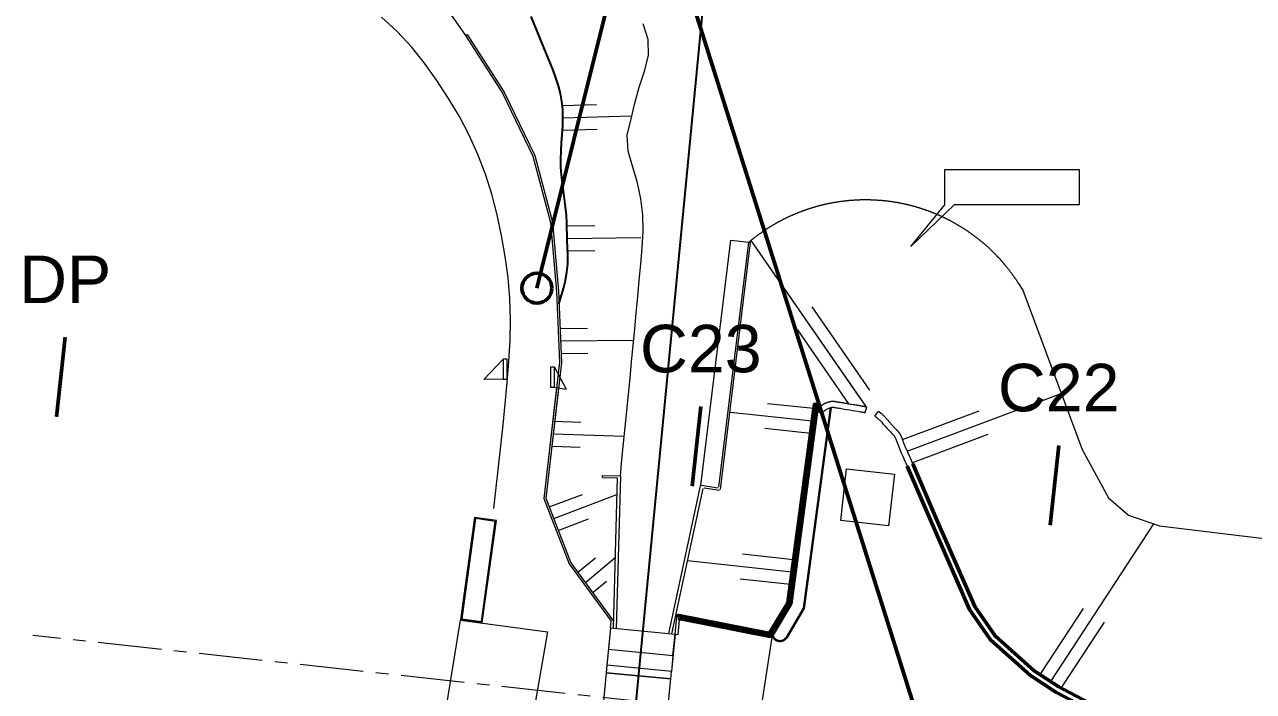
# Model space of a CAD drawing. Header units: millimetres. Extents: x 0 to 1189, y 0 to 841.
# Drawn here: x 406.3 to 467.8, y 617.6 to 651 of the extents above; entities that cross this region are included whole.
import ezdxf
from ezdxf.enums import TextEntityAlignment as Align

# ---------------------------------------------------------------- set-up
doc = ezdxf.new("R2010")
doc.units = ezdxf.units.MM
doc.linetypes.add('CENTER', pattern=[5.08, 3.175, -0.635, 0.635, -0.635])
for name, color, linetype, lineweight in [('CHU', 7, 'CONTINUOUS', 25), ('NEN', 9, 'CONTINUOUS', 13), ('NET_CHINH', 7, 'CONTINUOUS', 50), ('NET_MANH', 8, 'CONTINUOUS', 18), ('NUOC', 5, 'CONTINUOUS', 25), ('SUA_CHUA', 1, 'CONTINUOUS', 50), ('TRUC', 1, 'CENTER', 18)]:
    doc.layers.add(name, color=color, linetype=linetype, lineweight=lineweight)
doc.styles.add('VN', font='arial.ttf')

msp = doc.modelspace()

# ---------------------------------------------------------------- linework, layer by layer
at = {"layer": 'NEN', "color": 8}
for points in [[(413.615, 661.2), (414.62, 660.775), (415.615, 660.34), (416.6, 659.88), (417.455, 659.44), (418.51, 658.845), (419.435, 658.27), (420.335, 657.66), (421.305, 656.95), (422.075, 656.355), (422.915, 655.675), (423.755, 654.985), (424.935, 654.025), (425.45, 653.615), (426.285, 652.915), (426.865, 652.355), (427.725, 651.3), (428.345, 650.405)], [(429.765, 626.745), (429.885, 627.795), (430, 628.84), (430.115, 629.89), (430.225, 630.94), (430.335, 631.99), (430.435, 633.045), (430.52, 634.095), (430.585, 635.15), (430.605, 636.205), (430.57, 637.26), (430.475, 638.31), (430.335, 639.36), (430.15, 640.405), (429.925, 641.445), (429.66, 642.47), (429.345, 643.48), (428.97, 644.465), (428.535, 645.425), (428.04, 646.36), (427.495, 647.265), (426.92, 648.155), (426.305, 649.02), (425.645, 649.84), (424.925, 650.61), (424.15, 651.33)]]:
    msp.add_lwpolyline(points, dxfattribs=at)
at = {"layer": 'NEN'}
for points in [[(428.345, 650.405), (428.43, 650.455)], [(428.345, 650.405), (430.2, 647.53)], [(428.345, 650.405), (430.2, 647.53), (431.715, 644.38), (432.6, 641.055), (432.895, 637.61), (433.045, 634.065), (432.98, 633.48), (432.265, 627.25), (433.53, 623.975), (435.63, 621.12)], [(428.43, 650.455), (430.29, 647.58)], [(428.43, 650.455), (430.29, 647.58), (431.81, 644.415), (432.7, 641.075), (432.995, 637.615), (433.145, 634.06), (433.06, 633.32)], [(430.2, 647.53), (431.715, 644.38)], [(430.29, 647.58), (431.81, 644.415)], [(431.715, 644.38), (432.6, 641.055)], [(431.81, 644.415), (432.7, 641.075)], [(452.33, 641.94), (452.33, 643.7), (459.045, 643.7), (459.045, 641.94), (452.795, 641.94), (450.63, 639.85), (452.33, 641.94)], [(432.6, 641.055), (432.895, 637.61)], [(432.7, 641.075), (432.995, 637.615)], [(440.13, 627.905), (441.625, 640.18)], [(441.025, 627.815), (442.52, 640.07)], [(441.625, 640.18), (442.52, 640.07)], [(442.52, 640.07), (442.615, 640.055)], [(441.115, 627.7), (442.615, 640.055)], [(432.895, 637.61), (433.045, 634.065)], [(432.995, 637.615), (433.145, 634.06)], [(430.24, 634.215), (429.27, 633.205)], [(430.24, 634.215), (430.24, 633.215)], [(430.44, 634.215), (430.24, 634.215)], [(430.44, 633.215), (430.44, 634.215)], [(433.045, 634.065), (432.98, 633.48)], [(433.145, 634.06), (433.06, 633.32)], [(433.06, 633.32), (432.365, 627.26), (433.62, 624.025), (435.755, 621.12)], [(432.595, 633.82), (432.595, 632.82)], [(432.795, 633.82), (432.595, 633.82)], [(432.795, 632.82), (432.795, 633.82)], [(432.795, 633.82), (433.38, 632.72)], [(430.24, 633.215), (429.27, 633.2)], [(430.24, 633.215), (430.44, 633.215)], [(432.9, 632.8), (432.265, 627.25)], [(433, 632.785), (432.365, 627.26)], [(432.595, 632.82), (432.795, 632.82)], [(432.795, 632.82), (433.38, 632.72)], [(445.935, 631.67), (445.935, 631.675), (445.94, 631.675), (445.94, 631.68), (445.945, 631.685), (445.95, 631.695), (445.96, 631.705), (445.965, 631.715), (445.975, 631.72), (445.99, 631.74), (446.005, 631.755), (446.02, 631.77), (446.035, 631.79), (446.05, 631.805), (446.07, 631.82), (446.085, 631.84), (446.105, 631.855), (446.12, 631.87), (446.14, 631.885), (446.16, 631.9), (446.175, 631.915), (446.195, 631.925), (446.215, 631.94), (446.235, 631.95), (446.255, 631.965), (446.275, 631.975), (446.295, 631.99), (446.315, 632), (446.335, 632.01), (446.36, 632.02), (446.38, 632.03), (446.405, 632.04), (446.425, 632.05), (446.45, 632.06), (446.47, 632.065), (446.495, 632.075), (446.505, 632.075), (446.52, 632.08), (446.53, 632.085), (446.54, 632.085), (446.55, 632.09), (446.56, 632.09), (446.58, 632.095), (446.6, 632.1), (446.61, 632.105), (446.62, 632.105), (446.63, 632.105), (446.63, 632.11), (446.635, 632.11), (446.635, 632.11), (446.64, 632.11), (446.645, 632.11), (446.65, 632.11), (446.655, 632.115), (446.66, 632.115), (446.67, 632.115), (446.675, 632.115), (446.68, 632.115), (446.69, 632.115), (446.7, 632.12), (446.705, 632.12), (446.715, 632.12), (446.725, 632.12), (446.735, 632.12), (446.745, 632.12), (446.755, 632.12), (446.765, 632.115), (446.77, 632.115), (446.78, 632.115), (446.785, 632.115), (446.795, 632.115), (446.8, 632.11), (446.805, 632.11), (446.81, 632.11), (446.815, 632.11), (446.82, 632.11), (446.825, 632.105), (446.825, 632.105), (446.83, 632.105), (446.83, 632.105), (446.835, 632.105), (446.835, 632.105), (446.84, 632.105), (446.845, 632.1), (446.85, 632.1), (446.865, 632.1), (446.875, 632.095), (446.89, 632.09), (446.905, 632.09), (446.915, 632.09), (446.93, 632.085), (446.945, 632.085), (446.965, 632.08), (446.98, 632.08), (446.995, 632.075), (447.01, 632.075), (447.03, 632.07), (447.045, 632.07), (447.065, 632.065), (447.1, 632.06), (447.135, 632.055), (447.17, 632.05), (447.205, 632.045), (447.24, 632.04), (447.275, 632.035), (447.31, 632.025), (447.345, 632.02), (447.415, 632.01), (447.45, 632.005), (447.48, 631.995), (447.515, 631.99), (447.55, 631.985), (447.615, 631.975), (447.68, 631.965), (447.745, 631.955), (447.775, 631.95), (447.81, 631.945), (447.875, 631.935), (447.91, 631.93), (447.94, 631.925), (447.96, 631.925), (447.97, 631.92), (447.97, 631.92), (447.975, 631.92), (447.98, 631.92), (447.98, 631.92), (447.985, 631.92), (447.985, 631.92), (447.985, 631.92), (447.99, 631.92), (447.99, 631.915), (447.995, 631.915), (447.995, 631.915), (447.995, 631.915), (447.995, 631.915), (448, 631.915), (448, 631.915), (448, 631.915), (448, 631.915), (448.005, 631.915), (448.005, 631.915), (448.005, 631.915), (448.005, 631.915), (448.005, 631.915), (448.01, 631.915), (448.01, 631.915), (448.01, 631.915), (448.01, 631.915), (448.015, 631.915), (448.015, 631.915), (448.015, 631.915), (448.015, 631.915), (448.015, 631.915), (448.02, 631.915), (448.02, 631.915), (448.02, 631.91), (448.02, 631.91), (448.025, 631.91), (448.025, 631.91), (448.025, 631.91), (448.025, 631.91), (448.025, 631.91), (448.03, 631.91), (448.03, 631.91), (448.03, 631.91), (448.03, 631.91), (448.035, 631.91), (448.035, 631.91), (448.035, 631.91), (448.035, 631.91), (448.035, 631.91), (448.04, 631.91), (448.04, 631.91), (448.04, 631.91), (448.04, 631.91), (448.045, 631.91), (448.045, 631.91), (448.045, 631.91), (448.045, 631.91), (448.05, 631.91), (448.05, 631.905), (448.05, 631.905), (448.05, 631.905), (448.05, 631.905), (448.055, 631.905), (448.055, 631.905), (448.055, 631.905), (448.055, 631.905), (448.06, 631.905), (448.06, 631.905), (448.06, 631.905), (448.06, 631.905), (448.065, 631.905), (448.065, 631.905), (448.065, 631.905), (448.065, 631.905), (448.07, 631.905), (448.07, 631.905), (448.07, 631.905), (448.07, 631.905), (448.075, 631.905), (448.075, 631.905), (448.075, 631.905), (448.075, 631.905), (448.075, 631.9), (448.08, 631.9), (448.08, 631.9), (448.08, 631.9), (448.08, 631.9), (448.08, 631.9), (448.085, 631.9), (448.085, 631.9), (448.085, 631.9), (448.085, 631.9), (448.085, 631.9), (448.085, 631.9), (448.085, 631.9), (448.085, 631.9), (448.09, 631.9), (448.09, 631.9), (448.09, 631.9), (448.09, 631.9), (448.09, 631.9), (448.09, 631.9), (448.09, 631.9), (448.09, 631.9), (448.095, 631.9), (448.095, 631.9), (448.095, 631.9), (448.095, 631.9), (448.095, 631.9), (448.095, 631.9), (448.095, 631.9), (448.1, 631.9), (448.1, 631.9), (448.1, 631.9), (448.1, 631.9), (448.1, 631.9), (448.1, 631.9), (448.1, 631.9), (448.1, 631.9), (448.105, 631.9), (448.105, 631.9), (448.105, 631.9), (448.105, 631.895), (448.105, 631.895), (448.105, 631.895), (448.105, 631.895), (448.105, 631.895), (448.11, 631.895), (448.11, 631.895), (448.11, 631.895), (448.11, 631.895), (448.11, 631.895), (448.11, 631.895), (448.11, 631.895), (448.115, 631.895), (448.115, 631.895), (448.115, 631.895), (448.115, 631.895), (448.115, 631.895), (448.115, 631.895), (448.115, 631.895), (448.115, 631.895), (448.12, 631.895), (448.12, 631.895), (448.12, 631.895), (448.12, 631.895), (448.12, 631.895), (448.12, 631.895), (448.12, 631.895), (448.125, 631.895), (448.125, 631.895), (448.125, 631.895), (448.125, 631.895), (448.125, 631.895), (448.125, 631.895), (448.125, 631.895), (448.13, 631.895), (448.13, 631.895), (448.13, 631.895), (448.13, 631.895), (448.13, 631.895), (448.13, 631.895), (448.13, 631.89), (448.13, 631.89), (448.135, 631.89), (448.135, 631.89), (448.135, 631.89), (448.135, 631.89), (448.135, 631.89), (448.135, 631.89), (448.135, 631.89), (448.14, 631.89), (448.14, 631.89), (448.14, 631.89), (448.14, 631.89), (448.14, 631.89), (448.14, 631.89), (448.14, 631.89), (448.145, 631.89), (448.145, 631.89), (448.145, 631.89), (448.145, 631.89), (448.145, 631.89), (448.145, 631.89), (448.145, 631.89), (448.15, 631.89), (448.15, 631.89), (448.15, 631.89), (448.15, 631.89), (448.15, 631.89), (448.15, 631.89), (448.15, 631.89), (448.155, 631.89), (448.155, 631.89), (448.155, 631.89), (448.155, 631.89), (448.155, 631.89), (448.155, 631.89), (448.16, 631.89), (448.16, 631.885), (448.16, 631.885), (448.16, 631.885), (448.16, 631.885), (448.16, 631.885), (448.16, 631.885), (448.165, 631.885), (448.165, 631.885), (448.165, 631.885), (448.165, 631.885), (448.165, 631.885), (448.165, 631.885), (448.165, 631.885), (448.17, 631.885), (448.17, 631.885), (448.17, 631.885), (448.17, 631.885), (448.17, 631.885), (448.17, 631.885), (448.175, 631.885), (448.175, 631.885), (448.175, 631.885), (448.175, 631.885), (448.175, 631.885), (448.175, 631.885), (448.175, 631.885), (448.18, 631.885), (448.18, 631.885), (448.18, 631.885), (448.18, 631.885), (448.18, 631.885), (448.18, 631.885), (448.185, 631.885), (448.185, 631.885), (448.185, 631.88), (448.185, 631.88), (448.185, 631.88), (448.185, 631.88), (448.185, 631.88), (448.19, 631.88), (448.19, 631.88), (448.19, 631.88), (448.19, 631.88), (448.19, 631.88), (448.19, 631.88), (448.195, 631.88), (448.195, 631.88), (448.195, 631.88), (448.195, 631.88), (448.195, 631.88), (448.195, 631.88), (448.2, 631.88), (448.2, 631.88), (448.2, 631.88), (448.2, 631.88), (448.2, 631.88), (448.2, 631.88), (448.205, 631.88), (448.205, 631.88), (448.205, 631.88), (448.205, 631.88), (448.205, 631.88), (448.205, 631.88), (448.21, 631.88), (448.21, 631.88), (448.21, 631.88), (448.21, 631.875), (448.21, 631.875), (448.21, 631.875), (448.215, 631.875), (448.215, 631.875), (448.215, 631.875), (448.215, 631.875), (448.215, 631.875), (448.215, 631.875), (448.22, 631.875), (448.22, 631.875), (448.22, 631.875), (448.22, 631.875), (448.22, 631.875), (448.22, 631.875), (448.225, 631.875), (448.225, 631.875), (448.225, 631.875), (448.225, 631.875), (448.225, 631.875), (448.225, 631.875), (448.23, 631.875), (448.23, 631.875), (448.23, 631.875), (448.23, 631.875), (448.23, 631.875), (448.23, 631.875), (448.235, 631.875), (448.235, 631.875), (448.235, 631.87), (448.235, 631.87), (448.235, 631.87), (448.235, 631.87), (448.24, 631.87), (448.24, 631.87), (448.24, 631.87), (448.24, 631.87), (448.24, 631.87), (448.245, 631.87), (448.245, 631.87), (448.245, 631.87), (448.245, 631.87), (448.245, 631.87), (448.245, 631.87), (448.25, 631.87), (448.25, 631.87), (448.25, 631.87), (448.25, 631.87), (448.25, 631.87), (448.255, 631.87), (448.255, 631.87), (448.255, 631.87), (448.255, 631.87), (448.255, 631.87), (448.255, 631.87), (448.26, 631.87), (448.26, 631.87), (448.26, 631.865), (448.26, 631.865), (448.26, 631.865), (448.265, 631.865), (448.265, 631.865), (448.265, 631.865), (448.265, 631.865), (448.265, 631.865), (448.265, 631.865), (448.27, 631.865), (448.27, 631.865), (448.27, 631.865), (448.27, 631.865), (448.27, 631.865), (448.275, 631.865), (448.275, 631.865), (448.275, 631.865), (448.275, 631.865), (448.275, 631.865), (448.28, 631.865), (448.28, 631.865), (448.28, 631.865), (448.28, 631.865), (448.28, 631.865), (448.285, 631.865), (448.285, 631.86), (448.285, 631.86), (448.285, 631.86), (448.285, 631.86), (448.285, 631.86), (448.29, 631.86), (448.29, 631.86), (448.29, 631.86), (448.29, 631.86), (448.29, 631.86), (448.295, 631.86), (448.295, 631.86), (448.295, 631.86), (448.295, 631.86), (448.295, 631.86), (448.3, 631.86), (448.3, 631.86), (448.3, 631.86), (448.3, 631.86), (448.3, 631.86), (448.305, 631.86), (448.305, 631.86), (448.305, 631.86), (448.305, 631.86), (448.305, 631.86), (448.31, 631.855), (448.31, 631.855), (448.31, 631.855), (448.31, 631.855), (448.31, 631.855), (448.315, 631.855), (448.315, 631.855), (448.315, 631.855), (448.315, 631.855), (448.315, 631.855), (448.32, 631.855), (448.32, 631.855), (448.32, 631.855), (448.32, 631.855), (448.325, 631.855), (448.325, 631.855), (448.325, 631.855), (448.325, 631.855), (448.325, 631.855), (448.33, 631.855), (448.33, 631.855), (448.33, 631.855), (448.33, 631.855), (448.33, 631.85), (448.335, 631.85), (448.335, 631.85), (448.335, 631.85), (448.335, 631.85), (448.335, 631.85), (448.34, 631.85), (448.34, 631.85), (448.34, 631.85), (448.34, 631.85), (448.345, 631.85), (448.345, 631.85), (448.345, 631.85), (448.345, 631.85), (448.345, 631.85), (448.35, 631.85), (448.35, 631.85), (448.35, 631.85), (448.35, 631.85), (448.35, 631.85), (448.355, 631.85), (448.355, 631.85), (448.355, 631.845), (448.355, 631.845), (448.36, 631.845), (448.36, 631.845), (448.36, 631.845), (448.36, 631.845), (448.36, 631.845), (448.365, 631.845), (448.365, 631.845), (448.365, 631.845), (448.365, 631.845), (448.37, 631.845), (448.37, 631.845), (448.37, 631.845), (448.37, 631.845), (448.37, 631.845), (448.375, 631.845), (448.375, 631.845), (448.375, 631.845), (448.375, 631.845), (448.38, 631.84), (448.38, 631.84), (448.38, 631.84), (448.38, 631.84), (448.385, 631.84), (448.385, 631.84), (448.385, 631.84), (448.385, 631.84), (448.385, 631.84), (448.39, 631.84), (448.39, 631.84), (448.39, 631.84), (448.39, 631.84), (448.395, 631.84), (448.395, 631.84), (448.395, 631.84), (448.395, 631.84), (448.4, 631.84), (448.4, 631.84), (448.4, 631.84), (448.4, 631.835), (448.4, 631.835), (448.405, 631.835), (448.405, 631.835), (448.405, 631.835), (448.405, 631.835), (448.41, 631.835), (448.41, 631.835), (448.41, 631.835), (448.41, 631.835), (448.415, 631.835), (448.415, 631.835), (448.415, 631.835), (448.415, 631.835), (448.42, 631.835), (448.42, 631.835), (448.42, 631.835), (448.42, 631.835), (448.425, 631.835)], [(446.59, 631.79), (445.245, 621.765)], [(446.645, 631.805), (445.295, 621.75)], [(445.93, 631.665), (446.17, 631.49)], [(446.17, 631.49), (446.195, 631.515), (446.215, 631.545), (446.24, 631.57), (446.26, 631.595), (446.285, 631.615), (446.315, 631.64), (446.34, 631.66), (446.37, 631.68), (446.395, 631.7), (446.425, 631.72), (446.455, 631.735), (446.49, 631.75), (446.52, 631.765), (446.55, 631.775), (446.585, 631.785), (446.615, 631.795), (446.65, 631.805), (446.685, 631.81), (446.7, 631.815), (446.71, 631.815), (446.72, 631.82), (446.725, 631.82), (446.735, 631.82), (446.755, 631.815), (446.785, 631.805), (446.82, 631.8), (446.855, 631.795), (446.89, 631.79), (446.955, 631.78), (447.025, 631.77), (447.095, 631.76), (447.16, 631.75), (447.295, 631.725), (447.435, 631.7), (447.57, 631.68), (447.705, 631.655), (447.975, 631.615), (448.115, 631.59), (448.18, 631.58), (448.19, 631.58), (448.195, 631.575), (448.2, 631.575), (448.205, 631.575), (448.215, 631.575), (448.22, 631.57), (448.23, 631.57), (448.24, 631.57), (448.25, 631.565), (448.26, 631.565), (448.275, 631.56), (448.29, 631.56), (448.3, 631.56), (448.31, 631.555), (448.32, 631.555), (448.325, 631.55), (448.34, 631.55), (448.35, 631.55)], [(448.35, 631.55), (448.425, 631.835)], [(448.825, 631.37), (449.005, 631.61)], [(449.005, 631.61), (449.015, 631.605), (449.02, 631.6), (449.03, 631.595), (449.04, 631.585), (449.045, 631.58), (449.05, 631.575), (449.06, 631.57), (449.065, 631.57), (449.07, 631.565), (449.075, 631.56), (449.08, 631.555), (449.085, 631.555), (449.09, 631.55), (449.09, 631.545), (449.095, 631.545), (449.1, 631.54), (449.1, 631.54), (449.105, 631.535), (449.11, 631.535), (449.11, 631.535), (449.115, 631.53), (449.12, 631.525), (449.12, 631.525), (449.125, 631.525), (449.13, 631.52), (449.15, 631.5), (449.175, 631.48), (449.195, 631.465), (449.215, 631.445), (449.235, 631.425), (449.255, 631.41), (449.275, 631.39), (449.295, 631.37), (449.31, 631.35), (449.33, 631.33), (449.345, 631.315), (449.365, 631.295), (449.38, 631.275), (449.4, 631.255), (449.415, 631.24), (449.43, 631.22), (449.445, 631.2), (449.46, 631.185), (449.475, 631.165), (449.49, 631.15), (449.505, 631.13), (449.52, 631.115), (449.535, 631.095), (449.55, 631.08), (449.58, 631.05), (449.605, 631.015), (449.635, 630.985), (449.665, 630.95), (449.695, 630.92), (449.725, 630.885), (449.755, 630.855), (449.785, 630.825), (449.815, 630.79), (449.85, 630.76), (449.865, 630.745), (449.88, 630.725), (449.9, 630.71), (449.915, 630.69), (449.925, 630.68), (449.935, 630.67), (449.945, 630.66), (449.955, 630.65), (449.965, 630.64), (449.975, 630.63), (449.98, 630.615), (449.99, 630.605), (450, 630.595), (450.01, 630.58), (450.02, 630.57), (450.03, 630.555), (450.04, 630.545), (450.05, 630.53), (450.06, 630.515), (450.07, 630.505), (450.075, 630.49), (450.085, 630.475), (450.095, 630.46), (450.1, 630.445), (450.11, 630.43), (450.115, 630.415), (450.125, 630.405), (450.13, 630.39), (450.135, 630.375), (450.145, 630.36), (450.15, 630.35), (450.155, 630.335), (450.16, 630.32), (450.165, 630.31), (450.17, 630.295), (450.175, 630.285), (450.185, 630.26), (450.195, 630.235), (450.2, 630.21), (450.21, 630.19), (450.215, 630.165), (450.225, 630.145), (450.23, 630.125), (450.24, 630.105), (450.255, 630.065), (450.27, 630.025), (450.285, 629.99), (450.3, 629.95), (450.32, 629.91), (450.335, 629.87), (450.355, 629.825), (450.37, 629.785), (450.39, 629.745), (450.41, 629.705), (450.43, 629.66), (450.465, 629.575), (450.505, 629.49), (450.54, 629.405), (450.575, 629.32), (450.585, 629.3), (450.59, 629.29), (450.595, 629.285), (450.595, 629.28), (450.595, 629.28), (450.595, 629.275), (450.6, 629.275), (450.6, 629.27), (450.6, 629.27), (450.6, 629.27), (450.6, 629.265), (450.6, 629.265), (450.6, 629.265), (450.6, 629.265), (450.605, 629.26), (450.605, 629.26), (450.605, 629.26), (450.605, 629.26), (450.605, 629.255), (450.605, 629.255), (450.605, 629.255), (450.605, 629.255), (450.605, 629.25), (450.61, 629.25), (450.61, 629.25), (450.61, 629.25), (450.61, 629.245), (450.61, 629.245), (450.61, 629.245), (450.61, 629.24), (450.61, 629.24), (450.61, 629.24), (450.615, 629.24), (450.615, 629.235), (450.615, 629.235), (450.615, 629.235), (450.615, 629.235), (450.615, 629.23), (450.615, 629.23), (450.615, 629.23), (450.62, 629.23), (450.62, 629.225), (450.62, 629.225), (450.62, 629.225), (450.62, 629.225), (450.62, 629.22), (450.62, 629.22), (450.62, 629.22), (450.62, 629.22), (450.62, 629.22), (450.62, 629.22), (450.62, 629.22), (450.62, 629.22), (450.62, 629.215), (450.62, 629.215), (450.625, 629.215), (450.625, 629.215), (450.625, 629.215), (450.625, 629.215), (450.625, 629.215), (450.625, 629.21), (450.625, 629.21), (450.625, 629.21), (450.625, 629.21), (450.625, 629.21), (450.625, 629.21), (450.625, 629.21), (450.625, 629.21), (450.625, 629.205), (450.625, 629.205), (450.625, 629.205), (450.625, 629.205), (450.63, 629.205), (450.63, 629.205), (450.63, 629.205), (450.63, 629.2), (450.63, 629.2), (450.63, 629.2), (450.63, 629.2), (450.63, 629.2), (450.63, 629.2), (450.63, 629.2), (450.63, 629.2), (450.63, 629.195), (450.63, 629.195), (450.63, 629.195), (450.63, 629.195), (450.63, 629.195), (450.63, 629.195), (450.63, 629.195), (450.635, 629.195), (450.635, 629.19), (450.635, 629.19), (450.635, 629.19), (450.635, 629.19), (450.635, 629.19), (450.635, 629.19), (450.635, 629.19), (450.635, 629.185), (450.635, 629.185), (450.635, 629.185), (450.635, 629.185), (450.635, 629.185), (450.635, 629.185), (450.635, 629.185), (450.635, 629.185), (450.635, 629.18), (450.635, 629.18), (450.64, 629.18), (450.64, 629.18), (450.64, 629.18), (450.64, 629.18), (450.64, 629.18), (450.64, 629.175), (450.64, 629.175), (450.64, 629.175), (450.64, 629.175), (450.64, 629.175), (450.64, 629.175), (450.64, 629.175), (450.64, 629.175), (450.64, 629.17), (450.64, 629.17), (450.64, 629.17), (450.64, 629.17), (450.645, 629.17), (450.645, 629.17), (450.645, 629.17), (450.645, 629.165), (450.645, 629.165), (450.645, 629.165), (450.645, 629.165), (450.645, 629.165), (450.645, 629.165), (450.645, 629.165), (450.645, 629.165), (450.645, 629.16), (450.645, 629.16), (450.645, 629.16), (450.645, 629.16), (450.645, 629.16), (450.645, 629.16), (450.645, 629.16), (450.65, 629.16), (450.65, 629.155), (450.65, 629.155), (450.65, 629.155), (450.65, 629.155), (450.65, 629.155), (450.65, 629.155), (450.65, 629.155), (450.65, 629.15), (450.65, 629.15), (450.65, 629.15), (450.65, 629.15), (450.65, 629.15), (450.65, 629.15), (450.65, 629.15), (450.65, 629.15), (450.65, 629.145), (450.655, 629.145), (450.655, 629.145), (450.655, 629.145), (450.655, 629.145), (450.655, 629.145), (450.655, 629.145), (450.655, 629.14), (450.655, 629.14), (450.655, 629.14), (450.655, 629.14), (450.655, 629.14), (450.655, 629.14), (450.655, 629.14), (450.655, 629.14), (450.655, 629.135), (450.655, 629.135), (450.655, 629.135), (450.655, 629.135), (450.66, 629.135), (450.66, 629.135), (450.66, 629.135), (450.66, 629.13), (450.66, 629.13), (450.66, 629.13), (450.66, 629.13), (450.66, 629.13), (450.66, 629.13), (450.66, 629.13), (450.66, 629.13), (450.66, 629.125), (450.66, 629.125), (450.66, 629.125), (450.66, 629.125), (450.66, 629.125), (450.66, 629.125), (450.66, 629.125), (450.665, 629.12), (450.665, 629.12), (450.665, 629.12), (450.665, 629.12), (450.665, 629.12), (450.665, 629.12), (450.665, 629.12), (450.665, 629.12), (450.665, 629.115), (450.665, 629.115), (450.665, 629.115), (450.665, 629.115), (450.665, 629.115), (450.665, 629.115), (450.665, 629.115), (450.665, 629.115), (450.665, 629.11), (450.67, 629.11), (450.67, 629.11), (450.67, 629.11), (450.67, 629.11), (450.67, 629.11), (450.67, 629.11), (450.67, 629.105), (450.67, 629.105), (450.67, 629.105), (450.67, 629.105), (450.67, 629.105), (450.67, 629.105), (450.67, 629.105), (450.67, 629.105), (450.67, 629.1), (450.67, 629.1), (450.67, 629.1), (450.67, 629.1), (450.675, 629.1), (450.675, 629.1), (450.675, 629.1), (450.675, 629.095), (450.675, 629.095), (450.675, 629.095), (450.675, 629.095), (450.675, 629.095), (450.675, 629.095), (450.675, 629.095), (450.675, 629.095), (450.675, 629.09), (450.675, 629.09), (450.675, 629.09), (450.675, 629.09), (450.675, 629.09), (450.675, 629.09), (450.68, 629.09), (450.68, 629.085), (450.68, 629.085), (450.68, 629.085), (450.68, 629.085), (450.68, 629.085), (450.68, 629.085), (450.68, 629.085), (450.68, 629.085), (450.68, 629.08), (450.68, 629.08), (450.68, 629.08), (450.68, 629.08), (450.68, 629.08), (450.68, 629.08), (450.68, 629.08), (450.68, 629.08), (450.68, 629.075), (450.685, 629.075), (450.685, 629.075), (450.685, 629.075), (450.685, 629.075), (450.685, 629.075), (450.685, 629.075), (450.685, 629.07), (450.685, 629.07), (450.685, 629.07), (450.685, 629.07), (450.685, 629.07), (450.685, 629.07), (450.685, 629.07), (450.685, 629.07), (450.685, 629.065), (450.685, 629.065), (450.685, 629.065), (450.69, 629.065), (450.69, 629.065), (450.69, 629.065), (450.69, 629.065), (450.69, 629.06), (450.69, 629.06), (450.69, 629.06), (450.69, 629.06), (450.69, 629.06), (450.69, 629.06), (450.69, 629.06), (450.69, 629.06), (450.69, 629.055), (450.69, 629.055), (450.69, 629.055), (450.69, 629.055), (450.69, 629.055), (450.69, 629.055), (450.695, 629.055), (450.695, 629.055), (450.695, 629.05), (450.695, 629.05), (450.695, 629.05), (450.695, 629.05), (450.695, 629.05), (450.695, 629.05), (450.695, 629.05), (450.695, 629.045), (450.695, 629.045), (450.695, 629.045), (450.695, 629.045), (450.695, 629.045), (450.695, 629.045), (450.695, 629.045), (450.695, 629.045), (450.7, 629.04), (450.7, 629.04), (450.7, 629.04), (450.7, 629.04), (450.7, 629.04), (450.7, 629.04), (450.7, 629.04), (450.7, 629.035), (450.7, 629.035), (450.7, 629.035), (450.7, 629.035), (450.7, 629.035), (450.7, 629.035), (450.7, 629.035), (450.7, 629.035), (450.7, 629.03), (450.7, 629.03), (450.7, 629.03), (450.705, 629.03), (450.705, 629.03), (450.705, 629.03), (450.705, 629.03), (450.705, 629.03), (450.705, 629.03), (450.705, 629.025), (450.705, 629.025), (450.705, 629.025), (450.705, 629.025), (450.705, 629.025), (450.705, 629.025), (450.705, 629.025), (450.705, 629.025), (450.705, 629.025), (450.705, 629.025), (450.705, 629.025), (450.705, 629.025), (450.705, 629.025), (450.705, 629.025), (450.705, 629.025), (450.705, 629.025), (450.705, 629.02), (450.705, 629.02), (450.705, 629.02), (450.705, 629.02), (450.705, 629.02), (450.705, 629.02), (450.705, 629.02), (450.705, 629.02), (450.705, 629.02), (450.705, 629.02), (450.71, 629.02), (450.71, 629.02), (450.71, 629.02), (450.71, 629.02), (450.71, 629.02), (450.71, 629.015), (450.71, 629.015), (450.71, 629.015), (450.71, 629.015), (450.71, 629.015), (450.71, 629.015), (450.71, 629.015), (450.71, 629.015), (450.71, 629.015), (450.71, 629.015), (450.71, 629.015), (450.71, 629.015), (450.71, 629.015), (450.71, 629.015), (450.71, 629.015), (450.71, 629.01), (450.71, 629.01), (450.71, 629.01), (450.71, 629.01), (450.71, 629.01), (450.71, 629.01), (450.71, 629.01), (450.71, 629.01), (450.71, 629.01), (450.71, 629.01), (450.71, 629.01), (450.71, 629.01), (450.71, 629.01), (450.71, 629.01), (450.71, 629.01), (450.715, 629.005), (450.715, 629.005), (450.715, 629.005), (450.715, 629.005), (450.715, 629.005), (450.715, 629.005), (450.715, 629.005), (450.715, 629.005), (450.715, 629.005), (450.715, 629.005), (450.715, 629.005), (450.715, 629.005), (450.715, 629.005), (450.715, 629.005), (450.715, 629.005), (450.715, 629), (450.715, 629), (450.715, 629), (450.715, 629), (450.715, 629), (450.715, 629), (450.715, 629), (450.715, 629), (450.715, 629), (450.715, 629), (450.715, 629), (450.715, 629), (450.715, 629), (450.715, 629), (450.715, 629), (450.715, 629), (450.715, 628.995), (450.715, 628.995), (450.715, 628.995), (450.715, 628.995), (450.72, 628.995), (450.72, 628.995), (450.72, 628.995), (450.72, 628.995), (450.72, 628.995), (450.72, 628.995), (450.72, 628.995), (450.72, 628.995), (450.72, 628.995), (450.72, 628.995), (450.72, 628.995), (450.72, 628.99), (450.72, 628.99), (450.72, 628.99), (450.72, 628.99), (450.72, 628.99), (450.72, 628.99), (450.72, 628.99), (450.72, 628.99), (450.72, 628.99), (450.72, 628.99), (450.72, 628.99), (450.72, 628.99), (450.72, 628.99), (450.72, 628.99), (450.72, 628.99), (450.72, 628.985), (450.72, 628.985), (450.72, 628.985), (450.72, 628.985), (450.72, 628.985), (450.72, 628.985), (450.72, 628.985), (450.72, 628.985), (450.72, 628.985), (450.725, 628.985), (450.725, 628.985), (450.725, 628.985), (450.725, 628.985)], [(448.825, 631.37), (448.845, 631.355), (448.865, 631.345), (448.88, 631.33), (448.895, 631.32), (448.905, 631.31), (448.915, 631.305), (448.925, 631.295), (448.935, 631.29), (448.945, 631.285), (448.95, 631.28), (448.955, 631.275), (448.96, 631.27), (448.97, 631.26), (448.98, 631.255), (449.015, 631.225), (449.045, 631.19), (449.08, 631.16), (449.11, 631.13), (449.145, 631.095), (449.175, 631.06), (449.235, 630.99), (449.295, 630.92), (449.355, 630.855), (449.415, 630.785), (449.48, 630.715), (449.54, 630.65), (449.605, 630.58), (449.67, 630.515), (449.7, 630.485), (449.73, 630.45), (449.76, 630.415), (449.79, 630.38), (449.805, 630.36), (449.815, 630.34), (449.825, 630.32), (449.84, 630.3), (449.86, 630.26), (449.875, 630.22), (449.895, 630.175), (449.91, 630.135), (449.94, 630.045), (449.975, 629.96), (450.005, 629.875), (450.045, 629.79), (450.08, 629.705), (450.155, 629.54), (450.23, 629.37), (450.3, 629.205), (450.445, 628.865)], [(435.195, 628.3), (435.2, 628.4)], [(435.2, 628.4), (436.1, 628.38)], [(436.1, 628.38), (435.895, 620.745)], [(435.195, 628.3), (435.945, 628.28)], [(435.945, 628.28), (435.745, 620.76)], [(438.52, 620.49), (440.11, 627.88)], [(440.16, 627.915), (440.98, 627.78)], [(440.29, 627.79), (441.065, 627.665)], [(432.265, 627.25), (433.53, 623.975)], [(432.365, 627.26), (433.62, 624.025)], [(438.67, 620.485), (440.235, 627.755)], [(428.805, 626.295), (428.1, 621.19)], [(428.1, 621.19), (429.19, 621.04), (429.895, 626.145), (428.805, 626.295), (428.1, 621.19)], [(428.845, 626.24), (428.16, 621.235)], [(428.16, 621.235), (429.15, 621.1), (429.835, 626.1), (428.845, 626.24), (428.16, 621.235)], [(429.895, 626.145), (428.805, 626.295)], [(429.835, 626.1), (428.845, 626.24)], [(429.15, 621.1), (429.835, 626.1)], [(429.19, 621.04), (429.895, 626.145)], [(433.53, 623.975), (435.63, 621.12)], [(433.62, 624.025), (435.755, 621.12)], [(445.245, 621.765), (444.39, 620.315)], [(445.295, 621.75), (444.435, 620.29)], [(429.375, 613.2), (428.65, 609.265), (426.385, 609.68), (427.115, 613.615), (426.885, 613.655), (428.1, 621.16), (432.445, 620.58), (431.775, 616.635), (430.055, 616.885), (429.375, 613.2)], [(426.885, 613.655), (428.1, 621.16)], [(428.1, 621.19), (429.19, 621.04)], [(428.1, 621.16), (432.445, 620.58)], [(428.16, 621.235), (429.15, 621.1)], [(435.6, 620.775), (435.63, 621.12)], [(438.835, 620.46), (438.915, 621.33)], [(438.985, 620.445), (439.05, 621.165)], [(432.445, 620.58), (431.775, 616.635)], [(435.6, 620.775), (435.42, 618.905)], [(435.6, 620.775), (435.495, 619.705)], [(435.6, 620.775), (438.835, 620.46)], [(438.835, 620.46), (438.655, 618.595)], [(438.73, 619.39), (438.835, 620.46)], [(438.835, 620.46), (438.985, 620.445)], [(444.435, 620.29), (444.43, 620.28), (444.42, 620.26), (444.405, 620.24), (444.385, 620.22), (444.37, 620.205), (444.35, 620.185), (444.335, 620.17), (444.315, 620.155), (444.29, 620.14), (444.27, 620.13), (444.25, 620.12), (444.225, 620.11), (444.2, 620.1), (444.175, 620.095), (444.15, 620.09), (444.125, 620.085), (444.1, 620.085), (444.075, 620.085), (444.05, 620.085), (444.03, 620.09), (444.005, 620.095), (443.98, 620.1), (443.955, 620.105), (443.93, 620.115), (443.91, 620.125), (443.885, 620.14), (443.865, 620.15), (443.845, 620.165), (443.825, 620.18), (443.805, 620.2), (443.79, 620.215), (443.775, 620.235), (443.76, 620.255), (443.745, 620.275), (443.735, 620.3), (443.72, 620.32), (443.715, 620.345), (443.705, 620.365), (443.7, 620.39), (443.695, 620.415)], [(444.39, 620.315), (444.38, 620.295), (444.365, 620.275), (444.35, 620.255), (444.335, 620.24), (444.315, 620.22), (444.295, 620.205), (444.275, 620.19), (444.255, 620.18), (444.235, 620.165), (444.21, 620.155), (444.185, 620.15), (444.16, 620.145), (444.135, 620.14), (444.11, 620.135), (444.085, 620.135), (444.06, 620.135), (444.035, 620.14), (444.015, 620.14), (443.99, 620.15), (443.965, 620.155), (443.94, 620.165), (443.92, 620.175), (443.9, 620.19), (443.875, 620.205), (443.86, 620.22), (443.84, 620.235), (443.825, 620.255), (443.805, 620.275), (443.795, 620.295), (443.78, 620.315), (443.77, 620.34), (443.76, 620.36), (443.75, 620.385), (443.745, 620.41), (443.74, 620.435), (443.74, 620.46), (443.735, 620.485)], [(435.495, 619.705), (435.42, 618.905)], [(435.495, 619.705), (438.73, 619.39)], [(438.73, 619.39), (438.655, 618.595)], [(438.62, 618.22), (438.655, 618.595), (435.42, 618.905), (435.385, 618.535), (438.62, 618.22)], [(435.385, 618.535), (435.145, 616.045), (438.38, 615.735), (438.62, 618.22), (435.385, 618.535)]]:
    msp.add_lwpolyline(points, dxfattribs=at)
at = {"layer": 'NET_CHINH'}
for p, q in [((407.886, 631.335), (408.319, 635.312)), ((439.688, 627.872), (440.121, 631.849)), ((457.597, 625.922), (458.03, 629.898))]:
    msp.add_line(p, q, dxfattribs=at)
for points in [[(445.805, 631.965), (444.475, 622.035), (443.565, 620.535)], [(443.565, 620.535), (444.475, 622.035), (445.805, 631.965), (445.955, 631.945), (444.62, 621.98), (443.715, 620.445)], [(445.955, 631.945), (444.62, 621.98), (443.715, 620.445)], [(445.805, 631.965), (445.955, 631.945)], [(541.44, 606.765), (532.1, 607.795), (521.155, 608.995), (511.93, 609.99), (503.035, 610.96), (492.345, 612.12), (482.99, 613.135), (474.85, 614), (466.825, 614.895), (460.845, 616.005), (457.885, 617.56), (456.61, 618.395), (454.62, 620.185), (453.565, 621.695), (451.625, 626.135), (450.445, 628.865)], [(541.47, 607.065), (532.135, 608.095), (521.185, 609.29), (511.965, 610.29), (503.065, 611.26), (492.38, 612.42), (483.02, 613.435), (474.885, 614.3), (466.87, 615.19), (460.945, 616.29), (458.035, 617.82), (456.795, 618.635), (454.845, 620.385), (453.83, 621.845), (451.9, 626.255), (450.725, 628.985)], [(438.915, 621.33), (438.92, 621.34), (438.935, 621.36), (438.95, 621.38), (438.975, 621.39), (438.995, 621.395), (439.02, 621.395)], [(439.02, 621.395), (443.51, 620.51)], [(439.05, 621.165), (439.05, 621.175), (439.06, 621.2), (439.08, 621.215), (439.105, 621.225), (439.13, 621.225)], [(439.13, 621.225), (443.515, 620.355)], [(443.565, 620.535), (443.555, 620.52), (443.535, 620.51), (443.51, 620.51)], [(443.715, 620.445), (443.71, 620.44), (443.695, 620.42), (443.68, 620.4), (443.66, 620.385), (443.64, 620.375), (443.615, 620.365), (443.59, 620.355), (443.565, 620.355), (443.54, 620.355), (443.515, 620.355)]]:
    msp.add_lwpolyline(points, dxfattribs=at)
at = {"layer": 'NET_MANH'}
for points in [[(436.1, 628.38), (436.175, 629.195), (436.255, 630.01), (436.34, 630.825), (436.42, 631.64), (436.5, 632.455), (436.58, 633.27), (436.66, 634.085), (436.74, 634.9), (436.815, 635.715), (436.895, 636.53), (436.97, 637.345), (437.045, 638.16), (437.115, 638.98), (437.185, 639.795), (437.235, 640.615), (437.225, 641.435), (437.125, 642.245), (436.95, 643.045), (436.72, 643.83), (436.48, 644.62), (436.445, 645.425), (436.635, 646.235), (436.825, 647.03), (437.035, 647.825), (437.305, 648.62), (437.505, 649.415), (437.48, 650.21), (437.23, 650.995)], [(434.905, 646.95), (433.2, 646.9)], [(436.675, 646.375), (433.225, 646.275)], [(434.94, 645.7), (433.195, 645.65)], [(442.52, 640.07), (442.525, 640.075), (442.545, 640.09), (442.565, 640.105), (442.58, 640.12), (442.6, 640.14), (442.62, 640.155), (442.64, 640.17), (442.66, 640.185), (442.68, 640.2), (442.7, 640.215), (442.72, 640.23), (442.735, 640.25), (442.755, 640.265), (442.775, 640.28), (442.795, 640.295), (442.815, 640.31), (442.835, 640.325), (442.855, 640.34), (442.875, 640.355), (442.895, 640.37), (442.915, 640.385), (442.935, 640.4), (442.955, 640.415), (442.975, 640.43), (442.995, 640.445), (443.015, 640.46), (443.035, 640.475), (443.055, 640.49), (443.075, 640.505), (443.095, 640.52), (443.12, 640.53), (443.14, 640.545), (443.16, 640.56), (443.18, 640.575), (443.2, 640.59), (443.22, 640.605), (443.24, 640.62), (443.26, 640.63), (443.28, 640.645), (443.305, 640.66), (443.325, 640.675), (443.345, 640.69), (443.365, 640.7), (443.385, 640.715), (443.405, 640.73), (443.43, 640.745), (443.45, 640.755), (443.47, 640.77), (443.49, 640.785), (443.51, 640.795), (443.535, 640.81), (443.555, 640.825), (443.575, 640.835), (443.595, 640.85), (443.62, 640.86), (443.64, 640.875), (443.66, 640.89), (443.685, 640.9), (443.705, 640.915), (443.725, 640.925), (443.745, 640.94), (443.77, 640.955), (443.79, 640.965), (443.81, 640.98), (443.835, 640.99), (443.855, 641.005), (443.875, 641.015), (443.9, 641.025), (443.92, 641.04), (443.94, 641.05), (443.965, 641.065), (443.985, 641.075), (444.01, 641.09), (444.03, 641.1), (444.05, 641.11), (444.075, 641.125), (444.095, 641.135), (444.12, 641.145), (444.14, 641.16), (444.16, 641.17), (444.185, 641.18), (444.205, 641.195), (444.23, 641.205), (444.25, 641.215), (444.275, 641.23), (444.295, 641.24), (444.32, 641.25), (444.34, 641.26), (444.365, 641.27), (444.385, 641.285), (444.41, 641.295), (444.43, 641.305), (444.455, 641.315), (444.475, 641.325), (444.5, 641.335), (444.52, 641.35), (444.545, 641.36), (444.565, 641.37), (444.59, 641.38), (444.61, 641.39), (444.635, 641.4), (444.655, 641.41), (444.68, 641.42), (444.705, 641.43), (444.725, 641.44), (444.75, 641.45), (444.77, 641.46), (444.795, 641.47), (444.82, 641.48), (444.84, 641.49), (444.865, 641.5), (444.885, 641.51), (444.91, 641.52), (444.935, 641.53), (444.955, 641.535), (444.98, 641.545), (445.005, 641.555), (445.025, 641.565), (445.05, 641.575), (445.07, 641.585), (445.095, 641.595), (445.12, 641.6), (445.14, 641.61), (445.165, 641.62), (445.19, 641.63), (445.215, 641.635), (445.235, 641.645), (445.26, 641.655), (445.285, 641.66), (445.305, 641.67), (445.33, 641.68), (445.355, 641.69), (445.375, 641.695), (445.4, 641.705), (445.425, 641.71), (445.45, 641.72), (445.47, 641.73), (445.495, 641.735), (445.52, 641.745), (445.545, 641.75), (445.565, 641.76), (445.59, 641.765), (445.615, 641.775), (445.64, 641.78), (445.66, 641.79), (445.685, 641.795), (445.71, 641.805), (445.735, 641.81), (445.76, 641.82), (445.78, 641.825), (445.805, 641.835), (445.83, 641.84), (445.855, 641.845), (445.88, 641.855), (445.9, 641.86), (445.925, 641.87), (445.95, 641.875), (445.975, 641.88), (446, 641.885), (446.02, 641.895), (446.045, 641.9), (446.07, 641.905), (446.095, 641.915), (446.12, 641.92), (446.145, 641.925), (446.17, 641.93), (446.19, 641.935), (446.215, 641.945), (446.24, 641.95), (446.265, 641.955), (446.29, 641.96), (446.315, 641.965), (446.34, 641.97), (446.36, 641.98), (446.385, 641.985), (446.41, 641.99), (446.435, 641.995), (446.46, 642), (446.485, 642.005), (446.51, 642.01), (446.535, 642.015), (446.56, 642.02), (446.58, 642.025), (446.605, 642.03), (446.63, 642.035), (446.655, 642.04), (446.68, 642.045), (446.705, 642.05), (446.73, 642.055), (446.755, 642.055), (446.78, 642.06), (446.805, 642.065), (446.83, 642.07), (446.855, 642.075), (446.875, 642.08), (446.9, 642.08), (446.925, 642.085), (446.95, 642.09), (446.975, 642.095), (447, 642.1), (447.025, 642.1), (447.05, 642.105), (447.075, 642.11), (447.1, 642.11), (447.125, 642.115), (447.15, 642.12), (447.175, 642.125), (447.2, 642.125), (447.225, 642.13), (447.25, 642.13), (447.275, 642.135), (447.3, 642.14), (447.325, 642.14), (447.35, 642.145), (447.375, 642.145), (447.4, 642.15), (447.42, 642.15), (447.445, 642.155), (447.47, 642.155), (447.495, 642.16), (447.52, 642.16), (447.545, 642.165), (447.57, 642.165), (447.595, 642.17), (447.62, 642.17), (447.645, 642.17), (447.67, 642.175), (447.695, 642.175), (447.72, 642.18), (447.745, 642.18), (447.77, 642.18), (447.795, 642.185), (447.82, 642.185), (447.845, 642.185), (447.87, 642.185), (447.895, 642.19), (447.92, 642.19), (447.945, 642.19), (447.97, 642.19), (447.995, 642.195), (448.02, 642.195), (448.045, 642.195), (448.07, 642.195), (448.095, 642.195), (448.12, 642.2), (448.145, 642.2), (448.17, 642.2), (448.195, 642.2), (448.22, 642.2), (448.245, 642.2), (448.27, 642.2), (448.295, 642.2), (448.32, 642.2), (448.345, 642.2), (448.37, 642.2), (448.395, 642.2), (448.42, 642.2), (448.445, 642.2), (448.47, 642.2), (448.495, 642.2), (448.52, 642.2), (448.545, 642.2), (448.57, 642.2), (448.595, 642.2), (448.62, 642.195), (448.645, 642.195), (448.67, 642.195), (448.695, 642.195), (448.72, 642.195), (448.745, 642.195), (448.77, 642.19), (448.795, 642.19), (448.82, 642.19), (448.845, 642.19), (448.87, 642.185), (448.895, 642.185), (448.92, 642.185), (448.945, 642.18), (448.97, 642.18), (448.995, 642.18), (449.02, 642.175), (449.045, 642.175), (449.07, 642.175), (449.095, 642.17), (449.12, 642.17), (449.145, 642.165), (449.17, 642.165), (449.195, 642.16), (449.22, 642.16), (449.245, 642.16), (449.27, 642.155), (449.295, 642.155), (449.32, 642.15), (449.345, 642.15), (449.37, 642.145), (449.395, 642.14), (449.42, 642.14), (449.445, 642.135), (449.47, 642.135), (449.495, 642.13), (449.52, 642.125), (449.54, 642.125), (449.565, 642.12), (449.59, 642.115), (449.615, 642.115), (449.64, 642.11), (449.665, 642.105), (449.69, 642.105), (449.715, 642.1), (449.74, 642.095), (449.765, 642.09), (449.79, 642.09), (449.815, 642.085), (449.84, 642.08), (449.865, 642.075), (449.89, 642.07), (449.915, 642.065), (449.94, 642.065), (449.96, 642.06), (449.985, 642.055), (450.01, 642.05), (450.035, 642.045), (450.06, 642.04), (450.085, 642.035), (450.11, 642.03), (450.135, 642.025), (450.16, 642.02), (450.185, 642.015), (450.21, 642.01), (450.23, 642.005), (450.255, 642), (450.28, 641.995), (450.305, 641.99), (450.33, 641.985), (450.355, 641.98), (450.38, 641.975), (450.405, 641.97), (450.43, 641.965), (450.45, 641.955), (450.475, 641.95), (450.5, 641.945), (450.525, 641.94), (450.55, 641.935), (450.575, 641.925), (450.6, 641.92), (450.62, 641.915), (450.645, 641.91), (450.67, 641.9), (450.695, 641.895), (450.72, 641.89), (450.745, 641.885), (450.765, 641.875), (450.79, 641.87), (450.815, 641.865), (450.84, 641.855), (450.865, 641.85), (450.885, 641.845), (450.91, 641.835), (450.935, 641.83), (450.96, 641.82), (450.985, 641.815), (451.005, 641.805), (451.03, 641.8), (451.055, 641.79), (451.08, 641.785), (451.1, 641.775), (451.125, 641.77), (451.15, 641.76), (451.175, 641.755), (451.2, 641.745), (451.22, 641.74), (451.245, 641.73), (451.27, 641.725), (451.29, 641.715), (451.315, 641.705), (451.34, 641.7), (451.365, 641.69), (451.385, 641.68), (451.41, 641.675), (451.435, 641.665), (451.455, 641.655), (451.48, 641.65), (451.505, 641.64), (451.53, 641.63), (451.55, 641.62), (451.575, 641.615), (451.6, 641.605), (451.62, 641.595), (451.645, 641.585), (451.67, 641.575), (451.69, 641.57), (451.715, 641.56), (451.74, 641.55), (451.76, 641.54), (451.785, 641.53), (451.805, 641.52), (451.83, 641.51), (451.855, 641.505), (451.875, 641.495), (451.9, 641.485), (451.925, 641.475), (451.945, 641.465), (451.97, 641.455), (451.99, 641.445), (452.015, 641.435), (452.035, 641.425), (452.06, 641.415), (452.085, 641.405), (452.105, 641.395), (452.13, 641.385), (452.15, 641.37), (452.175, 641.36), (452.195, 641.35), (452.22, 641.34), (452.24, 641.33), (452.265, 641.32), (452.285, 641.31), (452.31, 641.3), (452.33, 641.285), (452.355, 641.275), (452.375, 641.265), (452.4, 641.255), (452.42, 641.245), (452.445, 641.23), (452.465, 641.22), (452.49, 641.21), (452.51, 641.195), (452.535, 641.185), (452.555, 641.175), (452.575, 641.165), (452.6, 641.15), (452.62, 641.14), (452.645, 641.13), (452.665, 641.115), (452.69, 641.105), (452.71, 641.09), (452.73, 641.08), (452.755, 641.07), (452.775, 641.055), (452.795, 641.045), (452.82, 641.03), (452.84, 641.02), (452.86, 641.005), (452.885, 640.995), (452.905, 640.98), (452.925, 640.97), (452.95, 640.955), (452.97, 640.945), (452.99, 640.93), (453.015, 640.92), (453.035, 640.905), (453.055, 640.895), (453.08, 640.88), (453.1, 640.865), (453.12, 640.855), (453.14, 640.84), (453.165, 640.825), (453.185, 640.815), (453.205, 640.8), (453.225, 640.79), (453.25, 640.775), (453.27, 640.76), (453.29, 640.745), (453.31, 640.735), (453.33, 640.72), (453.35, 640.705), (453.375, 640.69), (453.395, 640.68), (453.415, 640.665), (453.435, 640.65), (453.455, 640.635), (453.475, 640.625), (453.5, 640.61), (453.52, 640.595), (453.54, 640.58), (453.56, 640.565), (453.58, 640.55), (453.6, 640.535), (453.62, 640.525), (453.64, 640.51), (453.66, 640.495), (453.68, 640.48), (453.7, 640.465), (453.72, 640.45), (453.74, 640.435), (453.76, 640.42), (453.78, 640.405), (453.8, 640.39), (453.82, 640.375), (453.84, 640.36), (453.86, 640.345), (453.88, 640.33), (453.9, 640.315), (453.92, 640.3), (453.94, 640.285), (453.96, 640.27), (453.98, 640.255), (454, 640.235), (454.02, 640.22), (454.04, 640.205), (454.06, 640.19), (454.08, 640.175), (454.1, 640.16), (454.115, 640.145), (454.135, 640.125), (454.155, 640.11), (454.175, 640.095), (454.195, 640.08), (454.215, 640.065), (454.23, 640.045), (454.25, 640.03), (454.27, 640.015), (454.29, 640), (454.31, 639.98), (454.325, 639.965), (454.345, 639.95), (454.365, 639.935), (454.385, 639.915), (454.4, 639.9), (454.42, 639.885), (454.44, 639.865), (454.46, 639.85), (454.475, 639.835), (454.495, 639.815), (454.515, 639.8), (454.53, 639.78), (454.55, 639.765), (454.57, 639.75), (454.585, 639.73), (454.605, 639.715), (454.625, 639.695), (454.64, 639.68), (454.66, 639.66), (454.675, 639.645), (454.695, 639.625), (454.715, 639.61), (454.73, 639.59), (454.75, 639.575), (454.765, 639.555), (454.785, 639.54), (454.8, 639.52), (454.82, 639.505), (454.835, 639.485), (454.855, 639.47), (454.87, 639.45), (454.89, 639.43), (454.905, 639.415), (454.925, 639.395), (454.94, 639.38), (454.96, 639.36), (454.975, 639.34), (454.99, 639.325), (455.01, 639.305), (455.025, 639.285), (455.045, 639.27), (455.06, 639.25), (455.075, 639.23), (455.095, 639.215), (455.11, 639.195), (455.125, 639.175), (455.145, 639.155), (455.16, 639.14), (455.175, 639.12), (455.195, 639.1), (455.21, 639.08), (455.225, 639.065), (455.245, 639.045), (455.26, 639.025), (455.275, 639.005), (455.29, 638.985), (455.31, 638.97), (455.325, 638.95), (455.34, 638.93), (455.355, 638.91), (455.37, 638.89), (455.385, 638.87), (455.405, 638.855), (455.42, 638.835), (455.435, 638.815), (455.45, 638.795), (455.465, 638.775), (455.48, 638.755), (455.495, 638.735), (455.51, 638.715), (455.53, 638.695), (455.545, 638.675), (455.56, 638.655), (455.575, 638.635), (455.59, 638.615), (455.605, 638.595), (455.62, 638.575), (455.635, 638.555), (455.65, 638.535), (455.665, 638.515), (455.68, 638.495), (455.695, 638.475), (455.71, 638.455), (455.725, 638.435), (455.735, 638.415), (455.75, 638.395), (455.765, 638.375), (455.78, 638.355), (455.795, 638.335), (455.81, 638.315), (455.825, 638.295), (455.84, 638.275), (455.85, 638.25), (455.865, 638.23), (455.88, 638.21), (455.895, 638.19), (455.91, 638.17), (455.92, 638.15), (455.935, 638.13), (455.95, 638.105), (455.965, 638.085), (455.975, 638.065), (455.99, 638.045), (456.005, 638.025), (456.015, 638), (456.23, 637.665), (459.21, 629.695), (460.515, 627.285), (461.515, 626.42), (463.065, 625.88), (471.61, 624.845)], [(433.42, 640.885), (434.825, 640.905)], [(433.43, 640.26), (437.125, 640.31)], [(442.62, 640.155), (448.065, 632.295)], [(442.62, 640.155), (448.375, 631.845)], [(433.46, 639.635), (434.825, 639.655)], [(445.685, 636.83), (448.57, 632.66)], [(433.085, 635.755), (434.455, 635.77)], [(433.1, 635.13), (436.76, 635.175)], [(444.955, 635.685), (447.515, 631.99)], [(433.125, 634.505), (434.475, 634.52)], [(450.445, 629.62), (458.16, 632.505)], [(441.615, 631.575), (445.695, 631.14)], [(443.455, 632.005), (445.77, 631.76)], [(450.215, 630.2), (454.05, 631.635)], [(432.775, 631.11), (434.12, 631.06)], [(432.735, 630.485), (436.28, 630.36)], [(443.325, 630.765), (445.62, 630.515)], [(450.68, 629.04), (454.505, 630.47)], [(432.695, 629.86), (434.08, 629.81)], [(447.12, 626.145), (447.41, 628.735), (449.81, 628.465), (449.515, 625.875), (447.12, 626.145)], [(432.54, 626.825), (434.195, 627.455)], [(432.76, 626.24), (435.925, 627.445)], [(432.985, 625.655), (434.505, 626.235)], [(462.78, 625.98), (457.615, 618.095)], [(434.86, 624.27), (433.975, 623.54)], [(435.84, 624.275), (434.345, 623.035)], [(439.46, 624.145), (444.68, 623.58)], [(442.215, 624.475), (444.755, 624.205)], [(435.405, 623.1), (434.715, 622.535)], [(442.085, 623.235), (444.61, 622.96)], [(459.255, 621.745), (457.09, 618.44)], [(460.305, 621.065), (458.135, 617.755)], [(443.695, 620.415), (442.69, 613.91)]]:
    msp.add_lwpolyline(points, dxfattribs=at)
at = {"layer": 'NUOC'}
for points in [[(444.48, 696), (427.881, 523.77)], [(433.02, 636.975), (433.255, 637.76), (433.355, 638.16), (433.425, 638.565), (433.465, 638.97), (433.47, 639.38), (433.435, 640.2), (433.415, 641.02), (433.4, 641.425), (433.36, 641.835), (433.25, 642.64), (433.195, 643.04), (433.15, 643.43), (433.12, 643.825), (433.115, 644.22), (433.13, 644.63), (433.155, 645.045), (433.215, 645.88), (433.225, 646.295), (433.215, 646.71), (433.175, 647.115), (433.105, 647.51), (433, 647.9), (432.875, 648.29), (432.735, 648.67), (432.58, 649.05), (432.26, 649.815), (431.635, 651.365)]]:
    msp.add_lwpolyline(points, dxfattribs=at)
at = {"layer": 'SUA_CHUA'}
for p, q in [((431.924, 637.771), (467.259, 780.02)), ((451.376, 615.031), (428.931, 686.27))]:
    msp.add_line(p, q, dxfattribs=at)
msp.add_circle((431.924, 637.771), 0.75, dxfattribs=at)
at = {"layer": 'TRUC'}
for points in [[(442.3, 673.34), (427.883, 523.77)], [(953.46, 560.86), (928.965, 563.525), (928.245, 563.605), (406.695, 620.4)], [(953.46, 560.86), (928.965, 563.525), (928.245, 563.605), (406.695, 620.4)]]:
    msp.add_lwpolyline(points, dxfattribs=at)

# ---------------------------------------------------------------- texts
at = {"layer": 'CHU', "style": 'VN'}
for s, p in [('DP', (408.319, 636.312)), ('C23', (440.121, 632.849)), ('C22', (458.03, 630.898))]:
    msp.add_text(s, height=2.375, dxfattribs=at).set_placement(p, align=Align.BOTTOM_CENTER)

doc.saveas('drawing.dxf')
